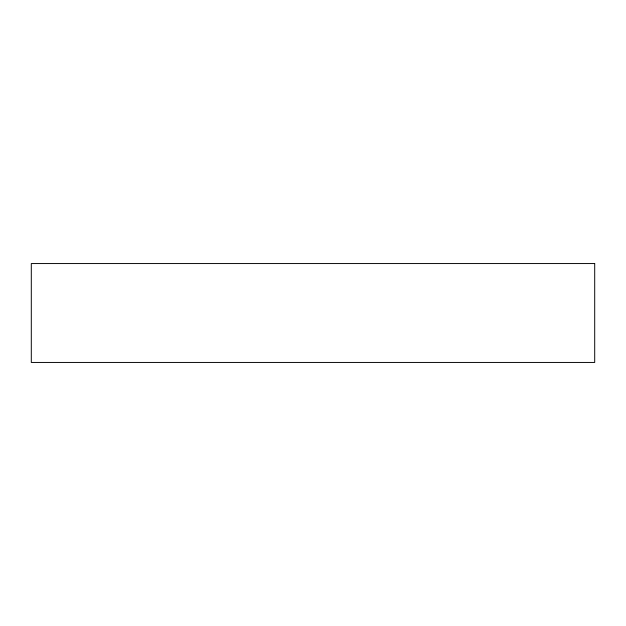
<?xml version="1.0" encoding="UTF-8"?>
<svg xmlns="http://www.w3.org/2000/svg" width="626" height="626" viewBox="0 0 626 626"><rect width="100%" height="100%" fill="white"/><g stroke="black" fill="none" stroke-linecap="round" stroke-linejoin="round"><path stroke-width="0.94" d="M594.7 263.554L31.3 263.554L31.3 362.446L594.7 362.446L594.7 263.554"/></g></svg>
